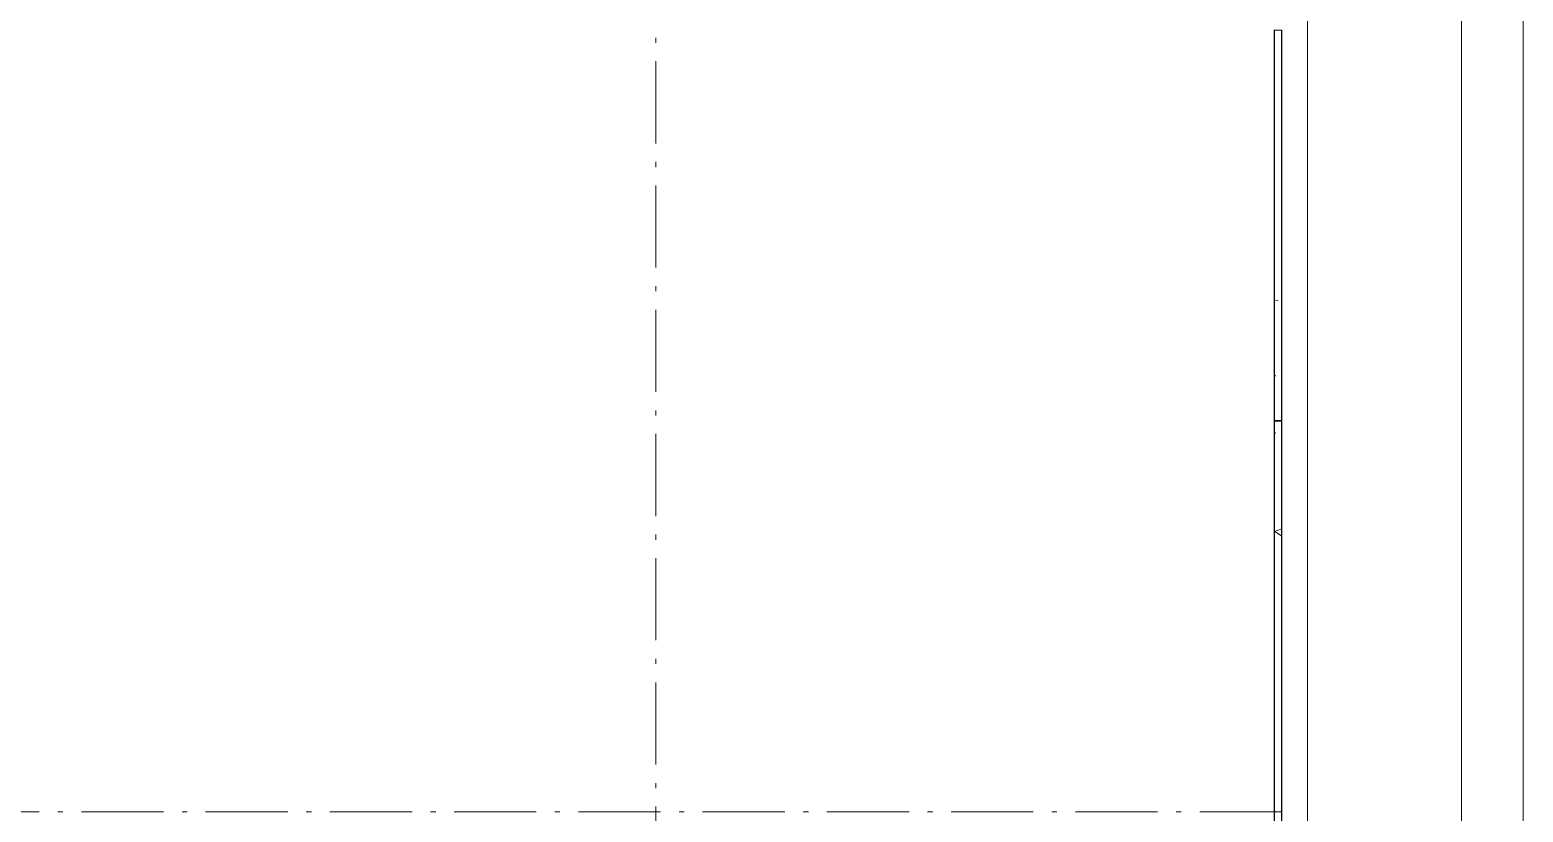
# Model space of a CAD drawing. Header units: metres. Extents: x -55 to 260, y -121 to 64.
# Drawn here: x 170.69 to 199.77, y -45.72 to -30.48 of the extents above; entities that cross this region are included whole.
import ezdxf

# ---------------------------------------------------------------- set-up
doc = ezdxf.new("R2010")
doc.units = ezdxf.units.M
doc.linetypes.add('01_Grid', pattern=[2.32, 1.6, -0.36, 0, -0.36])
for name, color, linetype, lineweight in [('0-1', 7, 'Continuous', 5), ('03EJES-1', 1, '01_Grid', 5), ('06MUR-1', 253, 'Continuous', 5), ('06MUR-2', 53, 'Continuous', 25), ('06MUREXT-1', 9, 'Continuous', 15), ('46BANQ-1', 253, 'Continuous', 5), ('70LINEA-1', 254, 'Continuous', 5), ('70LINEA-2', 1, 'Continuous', 5), ('70LINEA_0_25-1', 9, 'Continuous', 15)]:
    doc.layers.add(name, color=color, linetype=linetype, lineweight=lineweight)
pattern_1 = [(50, (0, 0), (2.914806, -0.25534), [0.3048, -3.353]), (355, (0, 0), (-0.5639, 3.05678), [0.24384, -2.682]), (100.451, (0.243, -0.0213), (2.35075, 2.801895), [0.25904, -2.849]), (46.184, (0, 0.8128), (4.336665, -0.672795), [0.4572, -5.029]), (96.636, (0.3614, 0.7567), (3.798005, 3.95842), [0.38856, -4.274]), (351.184, (0, 0.813), (3.79858, 3.95859), [0.36576, -4.023]), (21, (0.4064, 0.6096), (2.425556, -1.63645), [0.3048, -3.353]), (326, (0.4064, 0.6096), (0.98876, 2.946903), [0.24384, -2.682]), (71.451, (0.6086, 0.4733), (3.414398, 1.310927), [0.25904, -2.849]), (37.5, (0, 0), (0.049559, 1.352701), [0.13411, -2.516, 0.13411, -2.589, -2.692]), (37.5, (0, 0), (0.049559, 1.352701), [-5.373, 0.13411, -2.558]), (7.5, (0, 0), (1.068881, 1.603233), [0.13411, -1.418, 0.13411, -2.455, -1.026]), (7.5, (0, 0), (1.068881, 1.603233), [-4.141, 0.13411, -0.89205]), (327.5, (-0.9063, 0), (2.1693145, -0.091976), [0.13411, -0.88189, 0.13411, -3.036, -4.206]), (327.5, (-0.9063, 0), (2.1693145, -0.091976), [-4.186, 0.13411, -4.072]), (317.5, (-1.313, 0), (2.370307, 0.40642), [0.13411, -1.187, 0.13411, -1.971, -2.987]), (317.5, (-1.313, 0), (2.370307, 0.40642), [-3.426, 0.13411, -2.853])]

# ---------------------------------------------------------------- blocks, each defined once
blk = doc.blocks.new('22011_AR_rvt-1-A1 _ A700')
at = {"layer": '06MUR-1'}
h = blk.add_hatch(dxfattribs=at)
h.set_pattern_fill('FP_1', color=256, style=0, pattern_type=2)
h.set_pattern_definition(pattern_1)
h.paths.add_polyline_path([(195.071, -45.72), (195.071, -30.48), (194.931, -30.48), (194.931, -45.72)])
h = blk.add_hatch(dxfattribs=at)
h.set_pattern_fill('FP_1', color=256, style=0, pattern_type=2)
h.set_pattern_definition(pattern_1)
h.paths.add_polyline_path([(194.93, -45.72), (194.931, -45.72), (194.93, -42.987)])
h = blk.add_hatch(dxfattribs=at)
h.set_pattern_fill('FP_1', color=256, style=0, pattern_type=2)
h.set_pattern_definition(pattern_1)
h.paths.add_polyline_path([(195.071, -45.72), (195.072, -45.72), (195.071, -42.987)])
h = blk.add_hatch(dxfattribs=at)
h.set_pattern_fill('FP_1', color=256, style=0, pattern_type=2)
h.set_pattern_definition(pattern_1)
h.paths.add_polyline_path([(194.931, -60.96), (195.071, -60.96), (195.071, -45.72), (194.931, -45.72), (194.931, -60.374)])
at = {"layer": '70LINEA-2'}
h = blk.add_hatch(dxfattribs=at)
h.set_pattern_fill('FP_1', color=256, style=0, pattern_type=2)
h.set_pattern_definition(pattern_1)
h.paths.add_polyline_path([(195.056, -38.094), (195.071, -38.078), (195.071, -30.502), (195.056, -30.486), (194.947, -30.486), (194.931, -30.502), (194.931, -38.078), (194.947, -38.094)])
h = blk.add_hatch(dxfattribs=at)
h.set_pattern_fill('FP_1', color=256, style=0, pattern_type=2)
h.set_pattern_definition(pattern_1)
h.paths.add_polyline_path([(195.056, -45.714), (195.071, -45.698), (195.071, -38.122), (195.056, -38.106), (194.947, -38.106), (194.931, -38.122), (194.931, -45.698), (194.947, -45.714)])
at = {"layer": '06MUR-2'}
for p, q in [((194.931, -45.72), (194.931, -30.48)), ((195.071, -45.72), (195.071, -30.48)), ((194.931, -60.96), (194.931, -45.72)), ((195.071, -60.96), (195.071, -45.72))]:
    blk.add_line(p, q, dxfattribs=at)
at = {"layer": '06MUREXT-1'}
for p, q in [((194.93, -30.48), (194.93, -45.72)), ((195.072, -45.72), (195.072, -30.48)), ((194.93, -45.72), (194.93, -60.96)), ((195.072, -60.96), (195.072, -45.72))]:
    blk.add_line(p, q, dxfattribs=at)
at = {"layer": '46BANQ-1'}
for p, q in [((195.572, -27.506), (195.572, -61.46)), ((195.572, -61.473), (195.572, -27.506))]:
    blk.add_line(p, q, dxfattribs=at)
at = {"layer": '70LINEA-1'}
for p, q in [((199.772, 15.641), (199.772, -41.41)), ((198.572, -60.943), (198.572, -27.506)), ((199.772, -41.41), (199.772, -82.358))]:
    blk.add_line(p, q, dxfattribs=at)
at = {"layer": '70LINEA_0_25-1'}
for p, q in [((194.931, -30.502), (194.93, -30.502)), ((194.93, -30.502), (194.93, -38.078)), ((194.947, -30.486), (194.931, -30.502)), ((194.931, -30.502), (194.931, -38.078)), ((194.931, -38.078), (194.931, -30.502)), ((195.056, -30.486), (194.947, -30.486)), ((195.071, -30.502), (195.056, -30.486)), ((195.071, -38.078), (195.071, -30.502)), ((195.072, -30.502), (195.071, -30.502)), ((195.071, -30.502), (195.071, -38.078)), ((195.072, -38.078), (195.072, -30.502)), ((194.93, -38.078), (194.931, -38.078)), ((194.931, -38.078), (194.947, -38.094)), ((194.947, -38.094), (195.056, -38.094)), ((195.056, -38.094), (195.071, -38.078)), ((195.071, -38.078), (195.072, -38.078)), ((194.931, -38.122), (194.93, -38.122)), ((194.93, -38.122), (194.93, -45.698)), ((194.947, -38.106), (194.931, -38.122)), ((194.931, -38.122), (194.931, -45.698)), ((194.931, -45.698), (194.931, -38.122)), ((195.056, -38.106), (194.947, -38.106)), ((195.071, -38.122), (195.056, -38.106)), ((195.071, -45.698), (195.071, -38.122)), ((195.072, -38.122), (195.071, -38.122)), ((195.071, -38.122), (195.071, -45.698)), ((195.072, -45.698), (195.072, -38.122)), ((194.93, -45.698), (194.931, -45.698)), ((194.931, -45.698), (194.947, -45.714)), ((194.947, -45.714), (195.056, -45.714)), ((195.056, -45.714), (195.071, -45.698)), ((195.071, -45.698), (195.072, -45.698))]:
    blk.add_line(p, q, dxfattribs=at)
blk = doc.blocks.new('22011_AR_rvt-2-A1 _ A700')
at = {"layer": '06MUR-1'}
h = blk.add_hatch(dxfattribs=at)
h.set_pattern_fill('FP_1', color=256, style=0, pattern_type=2)
h.set_pattern_definition(pattern_1)
h.paths.add_polyline_path([(195.071, -45.72), (195.071, -30.48), (194.931, -30.48), (194.931, -45.72)])
h = blk.add_hatch(dxfattribs=at)
h.set_pattern_fill('FP_1', color=256, style=0, pattern_type=2)
h.set_pattern_definition(pattern_1)
h.paths.add_polyline_path([(194.93, -45.72), (194.931, -45.72), (194.93, -42.987)])
h = blk.add_hatch(dxfattribs=at)
h.set_pattern_fill('FP_1', color=256, style=0, pattern_type=2)
h.set_pattern_definition(pattern_1)
h.paths.add_polyline_path([(195.071, -45.72), (195.072, -45.72), (195.071, -42.987)])
h = blk.add_hatch(dxfattribs=at)
h.set_pattern_fill('FP_1', color=256, style=0, pattern_type=2)
h.set_pattern_definition(pattern_1)
h.paths.add_polyline_path([(194.931, -60.96), (195.071, -60.96), (195.071, -45.72), (194.931, -45.72), (194.931, -60.374)])
at = {"layer": '70LINEA-2'}
h = blk.add_hatch(dxfattribs=at)
h.set_pattern_fill('FP_1', color=256, style=0, pattern_type=2)
h.set_pattern_definition(pattern_1)
h.paths.add_polyline_path([(195.056, -38.094), (195.071, -38.078), (195.071, -30.502), (195.056, -30.486), (194.947, -30.486), (194.931, -30.502), (194.931, -38.078), (194.947, -38.094)])
h = blk.add_hatch(dxfattribs=at)
h.set_pattern_fill('FP_1', color=256, style=0, pattern_type=2)
h.set_pattern_definition(pattern_1)
h.paths.add_polyline_path([(195.056, -45.714), (195.071, -45.698), (195.071, -38.122), (195.056, -38.106), (194.947, -38.106), (194.931, -38.122), (194.931, -45.698), (194.947, -45.714)])
at = {"layer": '06MUR-2'}
for p, q in [((194.931, -45.72), (194.931, -30.48)), ((195.071, -45.72), (195.071, -30.48)), ((194.931, -60.96), (194.931, -45.72)), ((195.071, -60.96), (195.071, -45.72))]:
    blk.add_line(p, q, dxfattribs=at)
at = {"layer": '06MUREXT-1'}
for p, q in [((194.93, -30.48), (194.93, -45.72)), ((195.072, -45.72), (195.072, -30.48)), ((194.93, -45.72), (194.93, -60.96)), ((195.072, -60.96), (195.072, -45.72))]:
    blk.add_line(p, q, dxfattribs=at)
at = {"layer": '46BANQ-1'}
for p, q in [((195.572, -27.506), (195.572, -61.46)), ((195.572, -61.473), (195.572, -27.506))]:
    blk.add_line(p, q, dxfattribs=at)
at = {"layer": '70LINEA-1'}
for p, q in [((199.772, 15.641), (199.772, -41.41)), ((198.572, -60.943), (198.572, -27.506)), ((199.772, -41.41), (199.772, -82.358))]:
    blk.add_line(p, q, dxfattribs=at)
at = {"layer": '70LINEA_0_25-1'}
for p, q in [((194.931, -30.502), (194.93, -30.502)), ((194.93, -30.502), (194.93, -38.078)), ((194.947, -30.486), (194.931, -30.502)), ((194.931, -30.502), (194.931, -38.078)), ((194.931, -38.078), (194.931, -30.502)), ((195.056, -30.486), (194.947, -30.486)), ((195.071, -30.502), (195.056, -30.486)), ((195.071, -38.078), (195.071, -30.502)), ((195.072, -30.502), (195.071, -30.502)), ((195.071, -30.502), (195.071, -38.078)), ((195.072, -38.078), (195.072, -30.502)), ((194.93, -38.078), (194.931, -38.078)), ((194.931, -38.078), (194.947, -38.094)), ((194.947, -38.094), (195.056, -38.094)), ((195.056, -38.094), (195.071, -38.078)), ((195.071, -38.078), (195.072, -38.078)), ((194.931, -38.122), (194.93, -38.122)), ((194.93, -38.122), (194.93, -45.698)), ((194.947, -38.106), (194.931, -38.122)), ((194.931, -38.122), (194.931, -45.698)), ((194.931, -45.698), (194.931, -38.122)), ((195.056, -38.106), (194.947, -38.106)), ((195.071, -38.122), (195.056, -38.106)), ((195.071, -45.698), (195.071, -38.122)), ((195.072, -38.122), (195.071, -38.122)), ((195.071, -38.122), (195.071, -45.698)), ((195.072, -45.698), (195.072, -38.122)), ((194.93, -45.698), (194.931, -45.698)), ((194.931, -45.698), (194.947, -45.714)), ((194.947, -45.714), (195.056, -45.714)), ((195.056, -45.714), (195.071, -45.698)), ((195.071, -45.698), (195.072, -45.698))]:
    blk.add_line(p, q, dxfattribs=at)

msp = doc.modelspace()

# ---------------------------------------------------------------- linework, layer by layer
at = {"layer": '03EJES-1'}
for p, q in [((182.88, -117.396), (182.88, 60.317)), ((195.072, -117.396), (195.072, 60.317)), ((195.072, -45.72), (-51.405, -45.72))]:
    msp.add_line(p, q, dxfattribs=at)

# ---------------------------------------------------------------- block references
at = {"layer": '0-1'}
for name in ['22011_AR_rvt-2-A1 _ A700', '22011_AR_rvt-1-A1 _ A700']:
    msp.add_blockref(name, (0, 0), dxfattribs=at)

doc.saveas('drawing.dxf')
